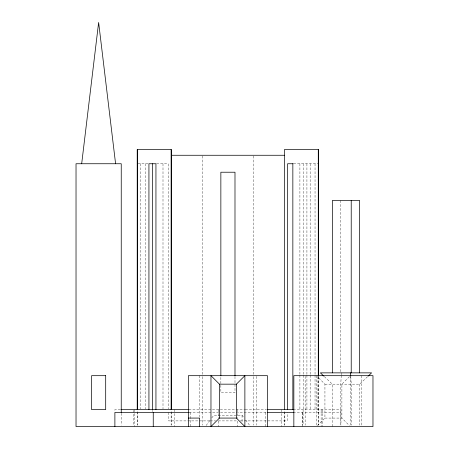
<?xml version="1.0" encoding="UTF-8"?>
<svg xmlns="http://www.w3.org/2000/svg" width="449" height="449" viewBox="0 0 449 449"><rect width="100%" height="100%" fill="white"/><g stroke="black" fill="none" stroke-linecap="round" stroke-linejoin="round"><path stroke-width="0.34" stroke-dasharray="2.25 1.68" d="M341.257 375.516L340.763 384.164L340.763 425.158M341.296 374.853L341.408 372.861M206.125 425.472L209.756 420.629M211.776 417.94L213.797 415.246L242.056 415.246L244.071 417.94M349.429 376.627L341.891 384.164L341.891 418.075L349.429 425.607M317.398 425.607L324.936 418.075L324.936 384.164L317.398 376.627M324.936 384.164L359.632 384.164L367.613 376.627M137.938 163.745L148.933 163.745M156.583 163.745L168.24 163.745L168.24 408.893M293.545 163.745L317.909 163.745M120.422 409.595L114.888 409.595L114.888 411.632M188.855 409.595L245.238 409.595M245.39 409.595L266.308 409.595M293.298 409.595L340.959 409.595L340.959 425.203M189.068 412.423L266.914 412.423M293.298 412.423L340.959 412.423M324.936 418.075L341.891 418.075M209.588 420.898L168.583 420.898L168.583 412.423M210.255 420.898L215.587 420.898M218.315 420.898L237.538 420.898M240.26 420.898L287.27 420.898L287.27 412.423M324.369 376.627L332.35 384.164L332.35 426.55M245.687 420.09L250.531 426.55M350.804 376.846L351.219 384.164L351.219 425.158M361.67 375.684L361.67 425.158M359.632 384.164L359.632 425.158M350.366 375.684L350.366 425.158M340.763 200.478L340.763 372.159M322.309 409.595L322.309 426.55M321.125 409.595L321.125 426.55M318.633 376.773L318.633 425.147M318.279 376.773L318.279 425.147M317.909 376.677L317.909 409.595M316.455 375.684L316.455 425.158M315.041 163.745L315.041 374.573M315.041 375.274L315.041 409.595M310.158 163.745L310.158 374.573M310.158 375.274L310.158 409.595M306.92 163.745L306.92 374.573M306.92 375.274L306.92 409.595M305.152 376.38L305.152 425.158M303.451 163.745L303.451 374.573M303.451 375.274L303.451 409.595M303.092 409.595L303.092 425.192M302.604 412.423L302.604 425.203M302.536 412.423L302.536 426.55M299.904 163.745L299.904 374.573M299.904 375.274L299.904 409.595M284.722 411.828L284.722 425.147M284.369 411.828L284.369 425.147M281.562 409.595L281.562 426.55M265.516 412.423L265.499 426.55M256.183 376.38L256.183 425.158M253.359 155.966L253.359 376.077M253.359 376.778L253.359 425.147M242.056 415.246L242.056 421.897M237.532 409.595L237.532 418.412M237.532 421.123L237.532 426.55M234.99 376.548L234.99 392.639L220.857 392.639L220.857 376.548M218.315 409.595L218.315 418.412M218.315 421.123L218.315 426.55M202.493 155.966L202.493 376.077M202.493 376.778L202.493 425.147M199.665 375.684L199.665 416.795M190.331 412.423L190.331 426.55M174.285 409.595L174.285 426.55M171.479 411.828L171.479 425.147M171.125 411.828L171.125 425.147M162.998 163.745L162.998 408.893M152.755 410.274L152.755 411.632M145.695 163.745L145.695 408.893M140.806 163.745L140.806 408.893M137.568 411.828L137.568 425.147M137.214 411.828L137.214 425.147M134.722 409.595L134.722 426.55M133.538 410.274L133.538 425.192M121.241 413.237L121.241 425.147"/><path stroke-width="0.67" d="M81.679 163.745L98.634 22.45L115.589 163.745M236.404 384.164L244.879 375.684L244.879 426.55L236.404 418.075L236.404 384.164L219.449 384.164L210.968 375.684L210.968 426.55L219.449 418.075L219.449 384.164M368.113 376.155L371.604 372.861L320.378 372.861L323.869 376.155M284.442 155.264L171.406 155.264L171.406 409.595M293.096 163.745L287.607 163.745L287.607 409.595M121.028 409.595L188.855 409.595M267.138 409.595L293.702 409.595M189.068 412.423L114.888 412.423L114.888 426.55M267.492 412.423L293.927 412.423M188.361 418.075L199.665 418.075L199.665 426.55M219.449 418.075L236.404 418.075M350.574 372.861L350.764 376.183M359.632 372.861L359.632 200.478L332.35 200.478L332.35 372.861M351.219 200.478L351.219 372.861M318.633 376.071L318.633 149.612L284.369 149.612L284.369 409.724M318.279 149.612L318.279 376.071M293.848 426.55L293.848 375.684L372.973 375.684L372.973 426.55L76.027 426.55L76.027 163.745L121.241 163.745L121.241 412.536M292.849 163.745L292.849 409.595M267.486 426.55L267.486 375.684L188.361 375.684L188.361 426.55M234.99 375.847L234.99 172.22L220.857 172.22L220.857 375.847M171.479 155.926L171.479 149.612L137.214 149.612L137.214 409.724M171.125 149.612L171.125 409.724M155.943 409.595L155.943 163.745L148.933 163.745L148.933 409.595M153.244 412.423L153.244 426.55M152.396 163.745L152.396 409.595M137.568 149.612L137.568 409.724M105.695 375.684L91.568 375.684L91.568 409.595L105.695 409.595L105.695 375.684"/></g></svg>
